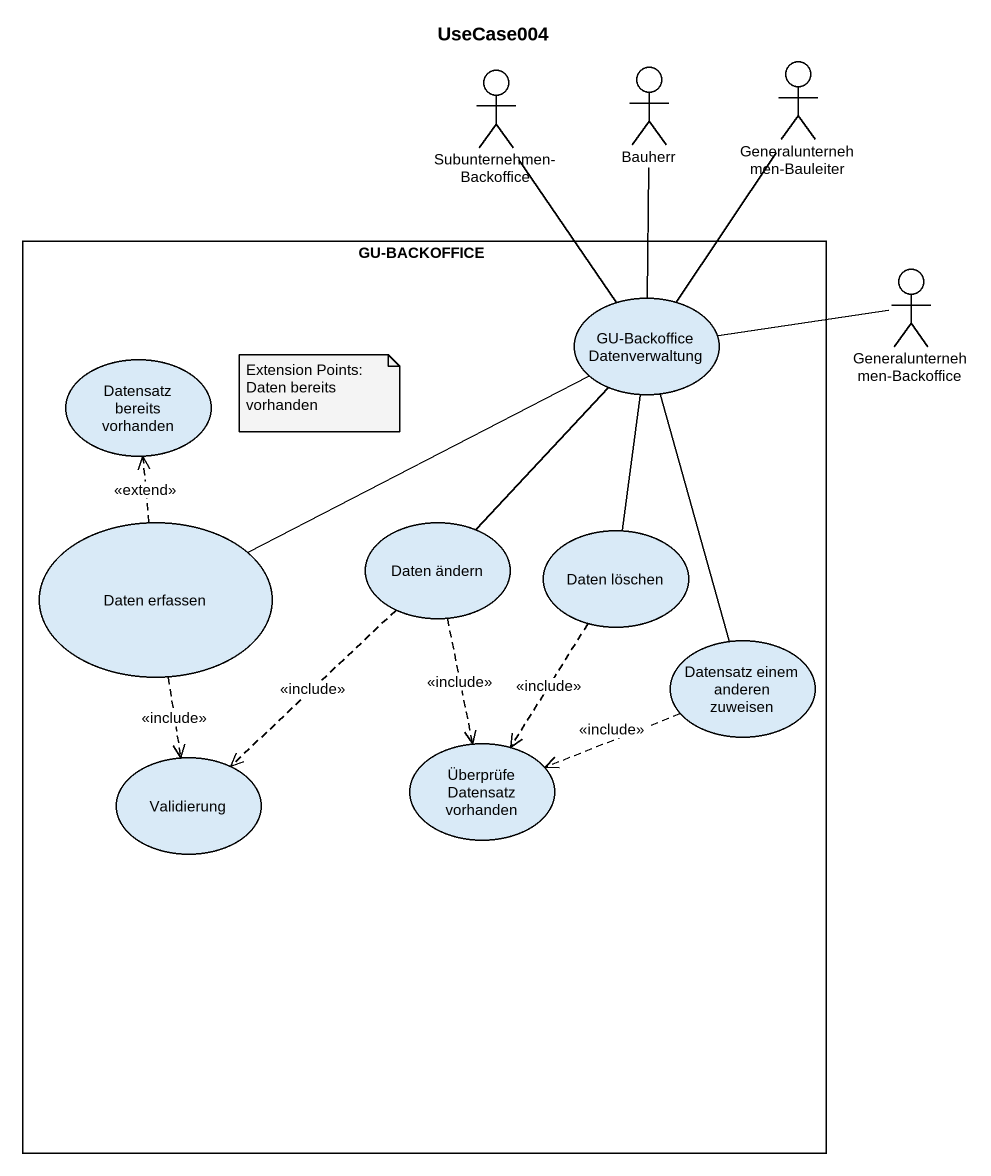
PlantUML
@startuml
title UseCase004
actor "Subunternehmen-Backoffice" as Subunternehmen_Backoffice
actor Bauherr
actor "Generalunternehmen-Bauleiter" as Generalunternehmen_Bauleiter
rectangle "GU-BACKOFFICE" as GU_BACKOFFICE {
  usecase "GU-Backoffice Datenverwaltung" as GU_Backoffice
  usecase "Datensatz bereits vorhanden" as Datensatz_bereits_vorhanden
  usecase "Daten erfassen" as Daten_erfassen
  usecase "Daten ändern" as Daten_ändern
  usecase "Daten löschen" as Daten_löschen
  usecase "Datensatz einem anderen zuweisen" as Datensatz_einem_anderen
  usecase "Überprüfe Datensatz vorhanden" as Überprüfe_Datensatz
  usecase Validierung
}
actor "Generalunternehmen-Backoffice" as Generalunternehmen
Subunternehmen_Backoffice -- GU_Backoffice
Bauherr -- GU_Backoffice
GU_Backoffice -up- Generalunternehmen_Bauleiter
Generalunternehmen -left- GU_Backoffice
Daten_erfassen -right- GU_Backoffice
Daten_erfassen .up.> Datensatz_bereits_vorhanden : <<extend>>
Daten_erfassen ..> Validierung : <<include>>
Daten_ändern -up- GU_Backoffice
Daten_ändern ..> Überprüfe_Datensatz : <<include>>
Daten_ändern ..> Validierung : <<include>>
Daten_löschen -up- GU_Backoffice
Daten_löschen ..> Überprüfe_Datensatz : <<include>>
Datensatz_einem_anderen -up- GU_Backoffice
Datensatz_einem_anderen .left.> Überprüfe_Datensatz : <<include>>
note as N1
  Extension Points: Daten bereits vorhanden
end note
@enduml
